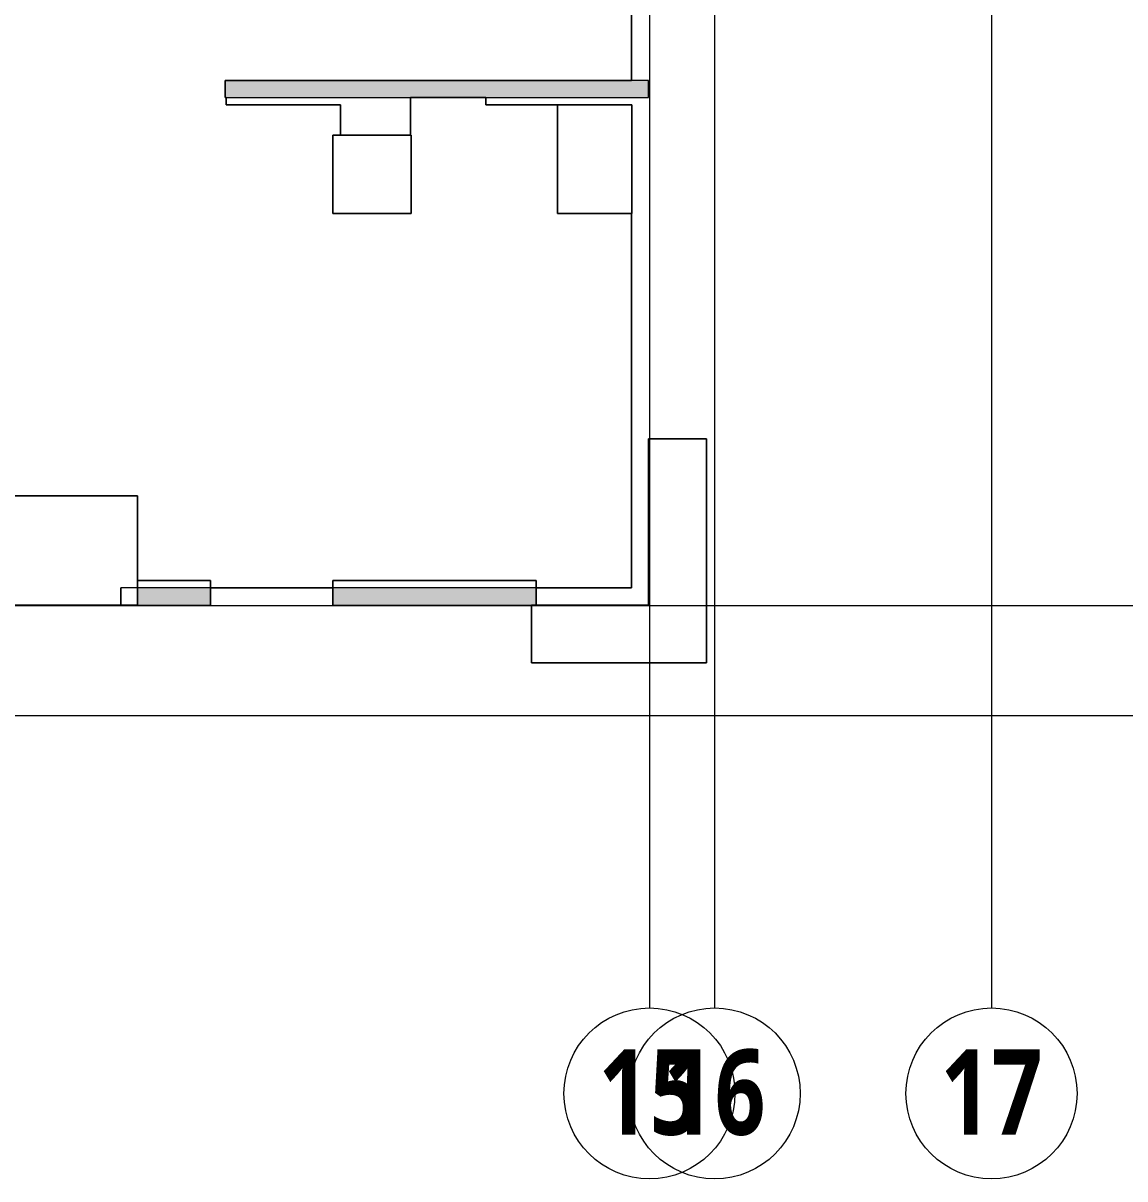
# Model space of a CAD drawing. Header units: millimetres. Extents: x -41779 to 122129, y -6962 to 59838.
# Drawn here: x 50692 to 64221, y -4008 to 10189 of the extents above; entities that cross this region are included whole.
import ezdxf

# ---------------------------------------------------------------- set-up
doc = ezdxf.new("R2010")
doc.units = ezdxf.units.MM
doc.linetypes.add('Grid Line', pattern=[10, 8, -1, 0, -1])
for name, color, linetype, lineweight in [('A-FLOR', 192, 'Continuous', 5), ('A-WALL', 113, 'Continuous', 15), ('A-WALL-PATT', 111, 'Continuous', 15), ('S-GRID', 1, 'Continuous', 5), ('S-GRID-IDEN', 1, 'Continuous', 9)]:
    doc.layers.add(name, color=color, linetype=linetype, lineweight=lineweight)
doc.styles.add('Roboto_B', font='Roboto-Bold.ttf', dxfattribs={"width": 0.8, "height": 1050})

# ---------------------------------------------------------------- blocks, each defined once
blk = doc.blocks.new('BMS-SUPPER STRUCTURE_180317_rvt-1-Level 3')
at = {"layer": 'A-WALL-PATT', "transparency": 33554534}
for points in [[(57004, 9276), (58373, 9276), (58373, 9486), (53173, 9486), (53173, 9276), (56373, 9276)], [(52098, 3041), (52993, 3041), (52993, 3251), (52098, 3251), (52098, 3197)], [(55458, 3041), (56993, 3041), (56993, 3251), (54493, 3251), (54493, 3041)]]:
    blk.add_hatch(color=9, dxfattribs=at).paths.add_polyline_path(points, flags=0)
at = {"layer": 'A-FLOR', "color": 253}
for p, q in [((58163, 10746), (58163, 9486)), ((53173, 9276), (53173, 9486)), ((53173, 9486), (58163, 9486)), ((53183, 9276), (53173, 9276)), ((53183, 9276), (53183, 9186)), ((55448, 8811), (55448, 9276)), ((56373, 9276), (55448, 9276)), ((56373, 9276), (56373, 9186)), ((53183, 9186), (54588, 9186)), ((54588, 9186), (54588, 8811)), ((56373, 9186), (57253, 9186)), ((57253, 9186), (58163, 9186)), ((57253, 9186), (57253, 7851)), ((58163, 9186), (58168, 9186)), ((58168, 9186), (58168, 7851)), ((54588, 8811), (54493, 8811)), ((54493, 8811), (54493, 7851)), ((54588, 8811), (55448, 8811)), ((55458, 8811), (55448, 8811)), ((55458, 7851), (55458, 8811)), ((54493, 7851), (55458, 7851)), ((57253, 7851), (58163, 7851)), ((58163, 7851), (58163, 3251)), ((58168, 7851), (58163, 7851)), ((58373, 3041), (58373, 5081)), ((58373, 5081), (59083, 5081)), ((59083, 5081), (59083, 2331)), ((52098, 4381), (47188, 4381)), ((52098, 3341), (52098, 4381)), ((52993, 3341), (52098, 3341)), ((52098, 3341), (52098, 3251)), ((52993, 3251), (52993, 3341)), ((56993, 3341), (54493, 3341)), ((54493, 3341), (54493, 3251)), ((56993, 3251), (56993, 3341)), ((52098, 3041), (52098, 3251)), ((54493, 3251), (52993, 3251)), ((58163, 3251), (56993, 3251)), ((51893, 3041), (47188, 3041)), ((51893, 3041), (52098, 3041)), ((56933, 2331), (56933, 3041)), ((56993, 3041), (56933, 3041)), ((56993, 3041), (58373, 3041)), ((59083, 2331), (56933, 2331))]:
    blk.add_line(p, q, dxfattribs=at)
at = {"layer": 'A-FLOR', "color": 8}
for p, q in [((58163, 9486), (58163, 10746)), ((53183, 9186), (53183, 9276)), ((55448, 9276), (55448, 8811)), ((56373, 9186), (56373, 9276)), ((54588, 9186), (53183, 9186)), ((54588, 8811), (54588, 9186)), ((57253, 9186), (56373, 9186)), ((57253, 7851), (57253, 9186)), ((58163, 9186), (57253, 9186)), ((58168, 9186), (58163, 9186)), ((58168, 7851), (58168, 9186)), ((54493, 7851), (54493, 8811)), ((54493, 8811), (54588, 8811)), ((55448, 8811), (54588, 8811)), ((55448, 8811), (55458, 8811)), ((55458, 8811), (55458, 7851)), ((55458, 7851), (54493, 7851)), ((58163, 7851), (57253, 7851)), ((58163, 3251), (58163, 7851)), ((58163, 7851), (58168, 7851)), ((59083, 5081), (58373, 5081)), ((58373, 5081), (58373, 3041)), ((59083, 2331), (59083, 5081)), ((47188, 4381), (52098, 4381)), ((52098, 4381), (52098, 3341)), ((52098, 3341), (52993, 3341)), ((52098, 3251), (52098, 3341)), ((52993, 3341), (52993, 3251)), ((54493, 3251), (54493, 3341)), ((54493, 3341), (56993, 3341)), ((56993, 3341), (56993, 3251)), ((52993, 3251), (54493, 3251)), ((56993, 3251), (58163, 3251)), ((47188, 3041), (51893, 3041)), ((56933, 3041), (56933, 2331)), ((58373, 3041), (56993, 3041)), ((56933, 2331), (59083, 2331))]:
    blk.add_line(p, q, dxfattribs=at)
at = {"layer": 'A-FLOR', "color": 254}
for p, q in [((58163, 9486), (53173, 9486)), ((53173, 9486), (53173, 9276)), ((53173, 9276), (53183, 9276)), ((55448, 9276), (56373, 9276)), ((57253, 9186), (57253, 7851)), ((57253, 7851), (57253, 9186)), ((54588, 8811), (54493, 8811)), ((54493, 8811), (54493, 7851)), ((54493, 7851), (54493, 8811)), ((54493, 8811), (54588, 8811)), ((55458, 8811), (55448, 8811)), ((55448, 8811), (55458, 8811)), ((55458, 7851), (55458, 8811)), ((55458, 8811), (55458, 7851)), ((54493, 7851), (55458, 7851)), ((55458, 7851), (54493, 7851)), ((57253, 7851), (58163, 7851)), ((58163, 7851), (57253, 7851)), ((52098, 4381), (47188, 4381)), ((47188, 4381), (52098, 4381)), ((52098, 3341), (52098, 4381)), ((52098, 4381), (52098, 3341)), ((52098, 3251), (52098, 3041)), ((52098, 3041), (51893, 3041)), ((56933, 3041), (56993, 3041))]:
    blk.add_line(p, q, dxfattribs=at)
at = {"layer": 'A-WALL', "color": 55, "lineweight": 18}
for p, q in [((58373, 9486), (53173, 9486)), ((53173, 9486), (53173, 9276)), ((58373, 9276), (58373, 9486)), ((53173, 9276), (58373, 9276)), ((52993, 3251), (51893, 3251)), ((51893, 3251), (51893, 3041)), ((52993, 3041), (52993, 3251)), ((56993, 3251), (54493, 3251)), ((54493, 3251), (54493, 3041)), ((56993, 3041), (56993, 3251)), ((51893, 3041), (52993, 3041)), ((54493, 3041), (56993, 3041))]:
    blk.add_line(p, q, dxfattribs=at)
at = {"layer": 'A-WALL', "color": 43, "lineweight": 13}
for p, q in [((53173, 9276), (53173, 9486)), ((58373, 9486), (53173, 9486)), ((58373, 9486), (58373, 9276)), ((53173, 9276), (58373, 9276)), ((51893, 3041), (51893, 3251)), ((52993, 3251), (51893, 3251)), ((52993, 3251), (52993, 3041)), ((56993, 3251), (54493, 3251)), ((54493, 3041), (54493, 3251)), ((56993, 3251), (56993, 3041)), ((51893, 3041), (52993, 3041)), ((54493, 3041), (56993, 3041))]:
    blk.add_line(p, q, dxfattribs=at)
blk = doc.blocks.new('Grid - Circle-565542-Level 3')
at = {"layer": 'S-GRID-IDEN'}
blk.add_circle((0, 0), 3.5, dxfattribs=at)

msp = doc.modelspace()

# ---------------------------------------------------------------- linework, layer by layer
at = {"layer": 'S-GRID', "linetype": 'Grid Line'}
for p, q in [((58383, 55247), (58383, -1908)), ((59183, 55247), (59183, -1908)), ((62583, 55247), (62583, -1908)), ((76597, 3031), (-26915, 3031)), ((76597, 1681), (-26915, 1681))]:
    msp.add_line(p, q, dxfattribs=at)

# ---------------------------------------------------------------- block references
at = {"lineweight": 5}
msp.add_blockref('BMS-SUPPER STRUCTURE_180317_rvt-1-Level 3', (0, 0), dxfattribs=at)
at = {"layer": 'S-GRID-IDEN', "xscale": 299.9999999999997, "yscale": 299.9999999999997, "zscale": 299.9999999999997, "rotation": 180}
for p in [(58383, -2958), (59183, -2958), (62583, -2958)]:
    msp.add_blockref('Grid - Circle-565542-Level 3', p, dxfattribs=at)

# ---------------------------------------------------------------- texts
at = {"layer": 'S-GRID-IDEN', "lineweight": 5, "char_height": 1050, "width": 1615.01, "attachment_point": 2, "line_spacing_factor": 1.016846, "style": 'Roboto_B'}
for s, insert in [('16', (59183, -2416)), ('15', (58383, -2416)), ('17', (62583, -2416))]:
    msp.add_mtext(s, dxfattribs=dict(at, insert=insert))

doc.saveas('drawing.dxf')
